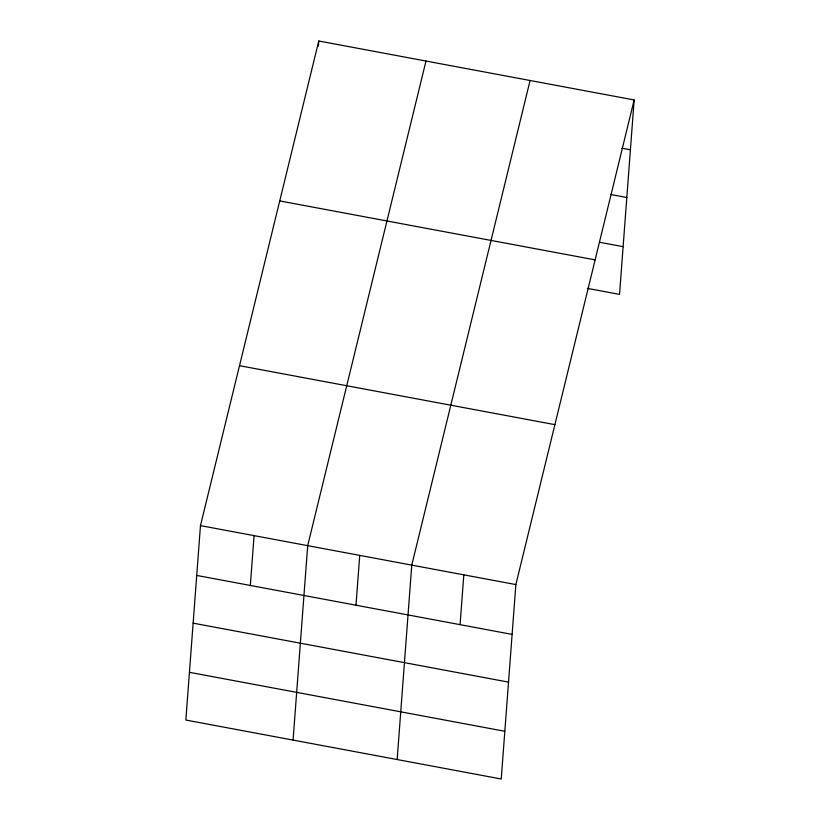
<?xml version="1.0" encoding="UTF-8"?>
<svg xmlns="http://www.w3.org/2000/svg" width="820" height="820" viewBox="0 0 820 820"><rect width="100%" height="100%" fill="white"/><g stroke="black" fill="none" stroke-linecap="round" stroke-linejoin="round"><path stroke-width="1.23" d="M200.469 525.61L185.843 720.042L501.235 779L515.862 584.578L634.157 99.958L318.765 41L200.469 525.61L515.862 584.578M250.336 585.449L254.077 535.634M318.375 46.104L318.765 41M293.078 740.081L307.695 545.659L425.99 61.049M355.993 605.201L359.734 555.386M397.157 759.545L411.773 565.124L530.079 80.504M460.071 624.666L463.812 574.851M634.157 99.958L619.53 294.39L587.325 288.363M621.734 148.153L630.406 149.783M610.716 194.483L626.818 197.497M599.584 242.269L623.128 246.666M279.722 200.921L595.115 259.889M239.501 365.689L554.894 424.657M196.718 575.435L512.111 634.393M193.13 623.149L508.523 682.117M189.43 672.318L504.823 731.276"/></g></svg>
